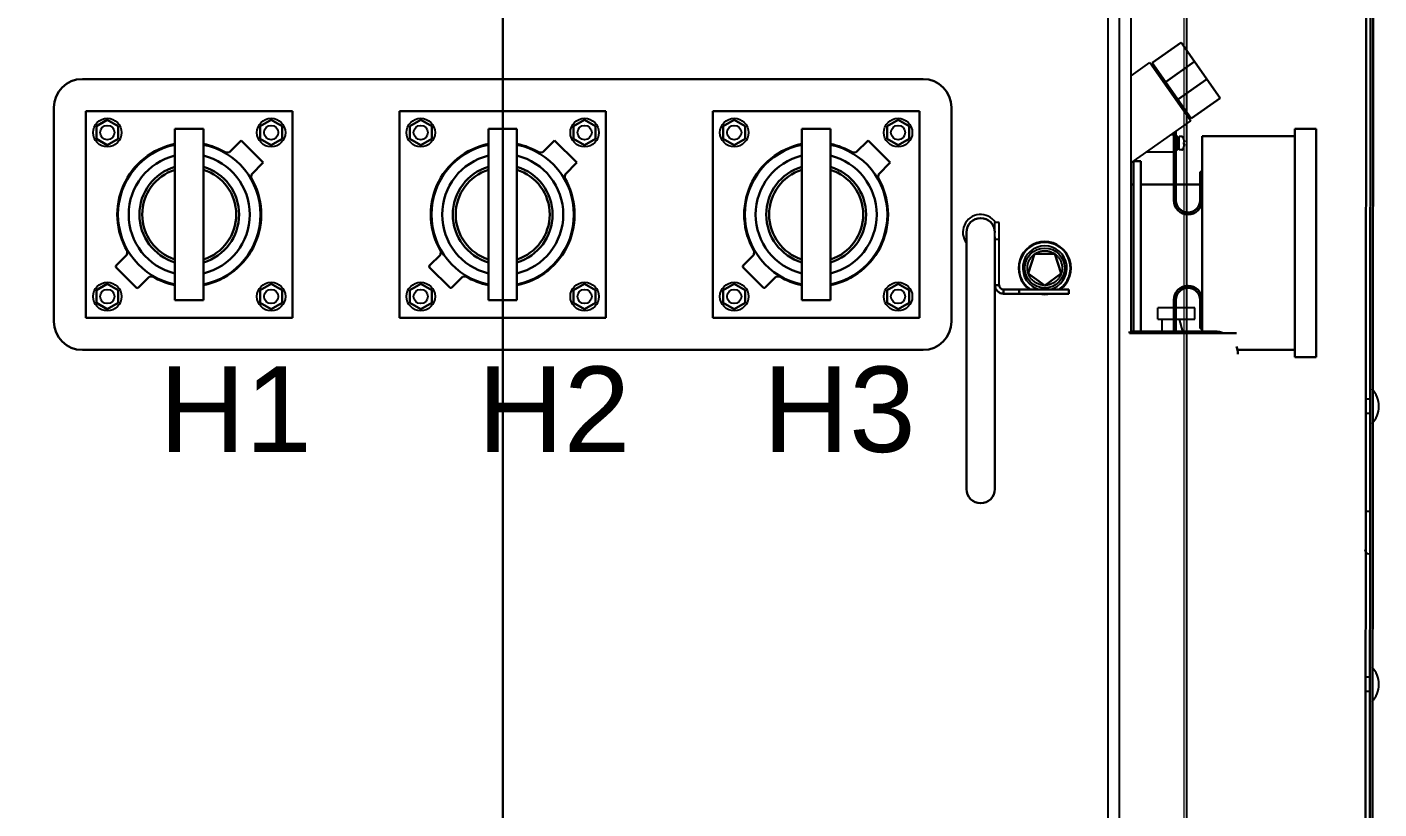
# Model space of a CAD drawing. Extents: x 54056 to 359947, y -41534 to 373650.
# Drawn here: x 83419 to 84368, y -36194 to -35646 of the extents above; entities that cross this region are included whole.
import ezdxf

# ---------------------------------------------------------------- set-up
doc = ezdxf.new("R2010")
doc.units = 0
doc.header["$LTSCALE"] = 3
doc.header["$MEASUREMENT"] = 0
doc.linetypes.add('CENTER', pattern=[50.8, 31.75, -6.35, 6.35, -6.35])
doc.linetypes.add('HIDDEN', pattern=[0.2, 0.1, -0.1])
doc.layers.get('0').update_dxf_attribs({"linetype": 'CONTINUOUS', "lineweight": 30})
for name, color, linetype in [('02___PRT_ALL_AXES', 7, 'CONTINUOUS'), ('03___PRT_ALL_CURVES', 7, 'CONTINUOUS'), ('CHAMFER', 7, 'CONTINUOUS'), ('DEFAULT_2', 8, 'HIDDEN'), ('HOLES', 7, 'CONTINUOUS'), ('ROUNDS', 7, 'CONTINUOUS')]:
    doc.layers.add(name, color=color, linetype=linetype)
doc.layers.add('DIM', color=4, linetype='CONTINUOUS', lineweight=20)
doc.styles.add('Note Text (ANSI)', font='arial.ttf')

msp = doc.modelspace()

# ---------------------------------------------------------------- linework, layer by layer
at = {"color": 1, "linetype": 'ByBlock', "lineweight": 30}
msp.add_line((83753.145, -34990.94), (83753.145, -37474.053), dxfattribs=at)
at = {"color": 3, "linetype": 'Continuous'}
for p, q in [((84359.291, -35464.953), (84357.946, -37222.153)), ((84360.946, -37222.153), (84362.291, -35464.953)), ((84150.595, -35832.653), (84104.595, -35832.653))]:
    msp.add_line(p, q, dxfattribs=at)
at = {"color": 7, "linetype": 'Continuous'}
for p, q in [((84362.96, -37222.153), (84364.215, -35464.953)), ((84208.931, -35670.815), (84229.41, -35656.476)), ((84229.41, -35656.476), (84256.768, -35695.547)), ((84208.931, -35670.815), (84236.289, -35709.886)), ((84218.308, -35684.207), (84238.787, -35669.868)), ((84048.145, -35682.153), (83458.145, -35682.153)), ((84226.912, -35696.494), (84247.391, -35682.155)), ((83438.145, -35702.153), (83438.145, -35852.153)), ((84068.145, -35852.153), (84068.145, -35702.153)), ((84236.289, -35709.886), (84256.768, -35695.547)), ((83467.951, -35715.21), (83475.645, -35710.768)), ((83475.645, -35710.768), (83483.34, -35715.21)), ((83582.951, -35715.21), (83590.645, -35710.768)), ((83590.645, -35710.768), (83598.34, -35715.21)), ((83687.951, -35715.21), (83695.645, -35710.768)), ((83695.645, -35710.768), (83703.34, -35715.21)), ((83802.951, -35715.21), (83810.645, -35710.768)), ((83810.645, -35710.768), (83818.34, -35715.21)), ((83907.951, -35715.21), (83915.645, -35710.768)), ((83915.645, -35710.768), (83923.34, -35715.21)), ((84022.951, -35715.21), (84030.645, -35710.768)), ((84030.645, -35710.768), (84038.34, -35715.21)), ((83467.951, -35724.095), (83467.951, -35715.21)), ((83483.34, -35715.21), (83483.34, -35724.095)), ((83582.951, -35724.095), (83582.951, -35715.21)), ((83598.34, -35715.21), (83598.34, -35724.095)), ((83687.951, -35724.095), (83687.951, -35715.21)), ((83703.34, -35715.21), (83703.34, -35724.095)), ((83802.951, -35724.095), (83802.951, -35715.21)), ((83818.34, -35715.21), (83818.34, -35724.095)), ((83907.951, -35724.095), (83907.951, -35715.21)), ((83923.34, -35715.21), (83923.34, -35724.095)), ((84022.951, -35724.095), (84022.951, -35715.21)), ((84038.34, -35715.21), (84038.34, -35724.095)), ((84224.145, -35767.116), (84224.145, -35719.795)), ((84225.645, -35767.116), (84225.645, -35718.745)), ((84244.145, -35722.116), (84244.145, -35859.116)), ((84244.145, -35722.116), (84309.145, -35722.116)), ((84309.145, -35717.116), (84309.145, -35877.116)), ((84309.145, -35717.116), (84324.145, -35717.116)), ((84324.145, -35717.116), (84324.145, -35877.116)), ((83475.645, -35728.538), (83467.951, -35724.095)), ((83483.34, -35724.095), (83475.645, -35728.538)), ((83590.645, -35728.538), (83582.951, -35724.095)), ((83598.34, -35724.095), (83590.645, -35728.538)), ((83695.645, -35728.538), (83687.951, -35724.095)), ((83703.34, -35724.095), (83695.645, -35728.538)), ((83810.645, -35728.538), (83802.951, -35724.095)), ((83818.34, -35724.095), (83810.645, -35728.538)), ((83915.645, -35728.538), (83907.951, -35724.095)), ((83923.34, -35724.095), (83915.645, -35728.538)), ((84030.645, -35728.538), (84022.951, -35724.095)), ((84038.34, -35724.095), (84030.645, -35728.538)), ((84231.288, -35724.827), (84231.308, -35724.818)), ((84231.288, -35726.53), (84231.597, -35726.497)), ((84231.597, -35727.736), (84231.288, -35727.703)), ((84231.308, -35729.415), (84231.288, -35729.406)), ((84195.945, -35859.116), (84195.945, -35739.616)), ((84200.945, -35739.616), (84195.945, -35739.616)), ((84200.945, -35739.616), (84200.945, -35859.116)), ((84224.145, -35747.116), (84225.645, -35747.116)), ((84242.645, -35767.116), (84242.645, -35747.116)), ((84242.645, -35747.116), (84244.145, -35747.116)), ((84195.945, -35756.116), (84194.145, -35756.116)), ((84224.145, -35756.116), (84200.945, -35756.116)), ((84242.645, -35756.116), (84225.645, -35756.116)), ((84078.595, -35969.653), (84078.595, -35789.653)), ((84098.595, -35969.653), (84098.595, -35792.751)), ((84122.029, -35818.411), (84126.447, -35804.814)), ((84126.447, -35804.814), (84140.744, -35804.814)), ((84140.744, -35804.814), (84145.161, -35818.411)), ((83467.951, -35830.21), (83475.645, -35825.768)), ((83475.645, -35825.768), (83483.34, -35830.21)), ((83582.951, -35830.21), (83590.645, -35825.768)), ((83590.645, -35825.768), (83598.34, -35830.21)), ((83687.951, -35830.21), (83695.645, -35825.768)), ((83695.645, -35825.768), (83703.34, -35830.21)), ((83802.951, -35830.21), (83810.645, -35825.768)), ((83810.645, -35825.768), (83818.34, -35830.21)), ((83907.951, -35830.21), (83915.645, -35825.768)), ((83915.645, -35825.768), (83923.34, -35830.21)), ((84022.951, -35830.21), (84030.645, -35825.768)), ((84030.645, -35825.768), (84038.34, -35830.21)), ((84098.595, -35826.653), (84101.595, -35826.653)), ((84133.595, -35826.814), (84122.029, -35818.411)), ((84145.161, -35818.411), (84133.595, -35826.814)), ((83467.951, -35839.095), (83467.951, -35830.21)), ((83483.34, -35830.21), (83483.34, -35839.095)), ((83582.951, -35839.095), (83582.951, -35830.21)), ((83598.34, -35830.21), (83598.34, -35839.095)), ((83687.951, -35839.095), (83687.951, -35830.21)), ((83703.34, -35830.21), (83703.34, -35839.095)), ((83802.951, -35839.095), (83802.951, -35830.21)), ((83818.34, -35830.21), (83818.34, -35839.095)), ((83907.951, -35839.095), (83907.951, -35830.21)), ((83923.34, -35830.21), (83923.34, -35839.095)), ((84022.951, -35839.095), (84022.951, -35830.21)), ((84038.34, -35830.21), (84038.34, -35839.095)), ((84150.595, -35829.653), (84104.595, -35829.653)), ((84104.595, -35832.653), (84104.595, -35829.653)), ((84115.595, -35832.653), (84115.595, -35829.653)), ((84150.595, -35832.653), (84150.595, -35829.653)), ((84224.145, -35837.116), (84224.145, -35859.116)), ((84225.645, -35837.116), (84225.645, -35859.116)), ((84242.645, -35857.116), (84242.645, -35837.116)), ((83475.645, -35843.538), (83467.951, -35839.095)), ((83483.34, -35839.095), (83475.645, -35843.538)), ((83590.645, -35843.538), (83582.951, -35839.095)), ((83598.34, -35839.095), (83590.645, -35843.538)), ((83695.645, -35843.538), (83687.951, -35839.095)), ((83703.34, -35839.095), (83695.645, -35843.538)), ((83810.645, -35843.538), (83802.951, -35839.095)), ((83818.34, -35839.095), (83810.645, -35843.538)), ((83915.645, -35843.538), (83907.951, -35839.095)), ((83923.34, -35839.095), (83915.645, -35843.538)), ((84030.645, -35843.538), (84022.951, -35839.095)), ((84038.34, -35839.095), (84030.645, -35843.538)), ((84193.145, -35860.284), (84193.145, -35859.116)), ((84268.145, -35860.284), (84193.145, -35860.284)), ((84194.145, -35860.284), (84194.145, -35859.116)), ((84194.145, -35859.116), (84253.145, -35859.116)), ((84244.145, -35857.116), (84242.645, -35857.116)), ((83458.145, -35872.153), (84048.145, -35872.153)), ((84268.85, -35872.116), (84309.145, -35872.116)), ((84309.145, -35877.116), (84324.145, -35877.116))]:
    msp.add_line(p, q, dxfattribs=at)
at = {"color": 6, "linetype": 'Continuous'}
for p, q in [((83460.645, -35704.653), (83460.645, -35849.653)), ((83605.645, -35704.653), (83460.645, -35704.653)), ((83605.645, -35849.653), (83605.645, -35704.653)), ((83680.645, -35704.653), (83680.645, -35849.653)), ((83825.645, -35704.653), (83680.645, -35704.653)), ((83825.645, -35849.653), (83825.645, -35704.653)), ((83900.645, -35704.653), (83900.645, -35849.653)), ((84045.645, -35704.653), (83900.645, -35704.653)), ((84045.645, -35849.653), (84045.645, -35704.653)), ((83523.145, -35837.153), (83523.145, -35717.153)), ((83523.145, -35717.153), (83543.145, -35717.153)), ((83543.145, -35717.153), (83543.145, -35837.153)), ((83743.145, -35837.153), (83743.145, -35717.153)), ((83743.145, -35717.153), (83763.145, -35717.153)), ((83763.145, -35717.153), (83763.145, -35837.153)), ((83963.145, -35837.153), (83963.145, -35717.153)), ((83963.145, -35717.153), (83983.145, -35717.153)), ((83983.145, -35717.153), (83983.145, -35837.153)), ((83561.334, -35733.408), (83569.561, -35725.18)), ((83569.561, -35725.18), (83585.118, -35740.737)), ((83781.334, -35733.408), (83789.561, -35725.18)), ((83789.561, -35725.18), (83805.118, -35740.737)), ((84001.334, -35733.408), (84009.561, -35725.18)), ((84009.561, -35725.18), (84025.118, -35740.737)), ((83558.9, -35733.714), (83561.334, -35733.408)), ((83585.118, -35740.737), (83576.891, -35748.964)), ((83778.9, -35733.714), (83781.334, -35733.408)), ((83805.118, -35740.737), (83796.891, -35748.964)), ((83998.9, -35733.714), (84001.334, -35733.408)), ((84025.118, -35740.737), (84016.891, -35748.964)), ((83576.891, -35748.964), (83576.584, -35751.398)), ((83796.891, -35748.964), (83796.584, -35751.398)), ((84016.891, -35748.964), (84016.584, -35751.398)), ((83481.88, -35812.862), (83489.4, -35805.342)), ((83489.4, -35805.342), (83489.706, -35802.907)), ((83701.88, -35812.862), (83709.4, -35805.342)), ((83709.4, -35805.342), (83709.706, -35802.907)), ((83921.88, -35812.862), (83929.4, -35805.342)), ((83929.4, -35805.342), (83929.706, -35802.907)), ((83496.022, -35828.418), (83481.88, -35814.276)), ((83716.022, -35828.418), (83701.88, -35814.276)), ((83936.022, -35828.418), (83921.88, -35814.276)), ((83504.957, -35820.898), (83497.436, -35828.418)), ((83507.391, -35820.592), (83504.957, -35820.898)), ((83724.957, -35820.898), (83717.436, -35828.418)), ((83727.391, -35820.592), (83724.957, -35820.898)), ((83944.957, -35820.898), (83937.436, -35828.418)), ((83947.391, -35820.592), (83944.957, -35820.898)), ((83543.145, -35837.153), (83523.145, -35837.153)), ((83763.145, -35837.153), (83743.145, -35837.153)), ((83983.145, -35837.153), (83963.145, -35837.153)), ((83460.645, -35849.653), (83605.645, -35849.653)), ((83680.645, -35849.653), (83825.645, -35849.653)), ((83900.645, -35849.653), (84045.645, -35849.653))]:
    msp.add_line(p, q, dxfattribs=at)
at = {"color": 7, "linetype": 'Continuous'}
for centre, radius, start, end in [((83458.145, -35702.153), 20, 90, 180), ((84048.145, -35702.153), 20, 0, 90), ((83475.645, -35719.653), 7.7, 119.193738, 120.335755), ((83590.645, -35719.653), 7.7, 119.193738, 120.335755), ((83695.645, -35719.653), 7.7, 119.193738, 120.335755), ((83810.645, -35719.653), 7.7, 119.193738, 120.335755), ((83915.645, -35719.653), 7.7, 119.193738, 120.335755), ((84030.645, -35719.653), 7.7, 119.193738, 120.335755), ((83475.645, -35719.653), 7.7, 0.499954, 1.425529), ((83590.645, -35719.653), 7.7, 0.499954, 1.425529), ((83695.645, -35719.653), 7.7, 0.499954, 1.425529), ((83810.645, -35719.653), 7.7, 0.499954, 1.425529), ((83915.645, -35719.653), 7.7, 0.499954, 1.425529), ((84030.645, -35719.653), 7.7, 0.499954, 1.425529), ((84229.825, -35722.866), 0.5, 34.518108, 90), ((84229.825, -35731.366), 0.5, 270, 325.481892), ((84223.588, -35727.115), 8.033, 14.77925, 16.550418), ((84222.616, -35727.116), 8.692, 356.128608, 3.871392), ((84223.588, -35727.118), 8.033, 343.449595, 345.220742), ((84223.569, -35727.118), 8.052, 5.194132, 14.770067), ((84223.569, -35727.114), 8.052, 345.229921, 354.805879), ((84223.58, -35727.116), 8.041, 4.420548, 5.186525), ((84223.58, -35727.116), 8.041, 354.813476, 355.579451), ((84234.145, -35767.116), 10, 180, 0), ((84234.145, -35767.116), 8.5, 180, 0), ((84088.595, -35789.653), 10, 0, 180), ((84104.595, -35826.653), 3, 180, 270), ((84234.145, -35837.116), 10, 0, 180), ((83475.645, -35834.653), 7.7, 119.193738, 120.335755), ((83475.645, -35834.653), 7.7, 0.499954, 1.425529), ((83590.645, -35834.653), 7.7, 119.193738, 120.335755), ((83590.645, -35834.653), 7.7, 0.499954, 1.425529), ((83695.645, -35834.653), 7.7, 119.193738, 120.335755), ((83695.645, -35834.653), 7.7, 0.499954, 1.425529), ((83810.645, -35834.653), 7.7, 119.193738, 120.335755), ((83810.645, -35834.653), 7.7, 0.499954, 1.425529), ((83915.645, -35834.653), 7.7, 119.193738, 120.335755), ((83915.645, -35834.653), 7.7, 0.499954, 1.425529), ((84030.645, -35834.653), 7.7, 119.193738, 120.335755), ((84030.645, -35834.653), 7.7, 0.499954, 1.425529), ((84234.145, -35837.116), 8.5, 0, 180), ((83458.145, -35852.153), 20, 180, 270), ((84048.145, -35852.153), 20, 270, 0), ((84253.145, -35875.116), 16, 68.118452, 90), ((84253.145, -35875.116), 16, 0, 19.814174), ((84088.595, -35969.653), 10, 180, 0)]:
    msp.add_arc(centre, radius, start, end, dxfattribs=at)
at = {"color": 6, "linetype": 'Continuous'}
for centre, radius, start, end in [((83533.145, -35777.153), 50.5, 101.447183, 210.663336), ((83533.145, -35777.153), 50, 101.539673, 258.460327), ((83533.145, -35777.153), 50, 281.539673, 78.460327), ((83533.145, -35777.153), 50.5, 59.336664, 78.563603), ((83753.145, -35777.153), 50.5, 101.447183, 210.663336), ((83753.145, -35777.153), 50, 101.539673, 258.460327), ((83753.145, -35777.153), 50, 281.539673, 78.460327), ((83753.145, -35777.153), 50.5, 59.336664, 78.563603), ((83973.145, -35777.153), 50.5, 101.447183, 210.663336), ((83973.145, -35777.153), 50, 101.539673, 258.460327), ((83973.145, -35777.153), 50, 281.539673, 78.460327), ((83973.145, -35777.153), 50.5, 59.336664, 78.563603), ((83533.145, -35777.153), 42.5, 103.635149, 256.364851), ((83533.145, -35777.153), 42.5, 283.635149, 76.364851), ((83753.145, -35777.153), 42.5, 103.635149, 256.364851), ((83753.145, -35777.153), 42.5, 283.635149, 76.364851), ((83973.145, -35777.153), 42.5, 103.635149, 256.364851), ((83973.145, -35777.153), 42.5, 283.635149, 76.364851), ((83533.145, -35777.153), 35, 106.60155, 253.39845), ((83533.145, -35777.153), 33, 107.640349, 252.359675), ((83533.145, -35777.153), 35, 286.60155, 73.39845), ((83533.145, -35777.153), 33, 287.640349, 72.359675), ((83533.145, -35777.153), 50.5, 281.447183, 30.663336), ((83753.145, -35777.153), 35, 106.60155, 253.39845), ((83753.145, -35777.153), 33, 107.640349, 252.359675), ((83753.145, -35777.153), 35, 286.60155, 73.39845), ((83753.145, -35777.153), 33, 287.640349, 72.359675), ((83753.145, -35777.153), 50.5, 281.447183, 30.663336), ((83973.145, -35777.153), 35, 106.60155, 253.39845), ((83973.145, -35777.153), 33, 107.640349, 252.359675), ((83973.145, -35777.153), 35, 286.60155, 73.39845), ((83973.145, -35777.153), 33, 287.640349, 72.359675), ((83973.145, -35777.153), 50.5, 281.447183, 30.663336), ((83482.587, -35813.569), 1, 135, 225), ((83702.587, -35813.569), 1, 135, 225), ((83922.587, -35813.569), 1, 135, 225), ((83533.145, -35777.153), 50.5, 239.336664, 258.563603), ((83753.145, -35777.153), 50.5, 239.336664, 258.563603), ((83973.145, -35777.153), 50.5, 239.336664, 258.563603), ((83496.729, -35827.711), 1, 225, 315), ((83716.729, -35827.711), 1, 225, 315), ((83936.729, -35827.711), 1, 225, 315)]:
    msp.add_arc(centre, radius, start, end, dxfattribs=at)
at = {"color": 3, "linetype": 'Continuous'}
msp.add_arc((84104.595, -35826.653), 6, 180, 270, dxfattribs=at)
at = {"layer": '02___PRT_ALL_AXES', "color": 7, "linetype": 'Continuous'}
for p, q in [((84194.145, -35679.762), (84207.451, -35670.445)), ((84207.451, -35670.445), (84236.13, -35711.403)), ((84209.991, -35672.329), (84209.172, -35672.903)), ((84194.145, -35740.801), (84236.13, -35711.403)), ((84235.229, -35708.372), (84234.41, -35708.945)), ((84222.258, -35721.116), (84224.145, -35721.116)), ((84226.645, -35722.116), (84225.645, -35722.116)), ((84226.645, -35732.116), (84226.645, -35722.116)), ((84227.945, -35723.266), (84226.645, -35723.266)), ((84227.945, -35731.866), (84227.945, -35722.366)), ((84229.825, -35722.366), (84227.945, -35722.366)), ((84226.645, -35732.116), (84225.645, -35732.116)), ((84227.945, -35730.966), (84226.645, -35730.966)), ((84229.825, -35731.866), (84227.945, -35731.866)), ((84205.12, -35733.116), (84224.145, -35733.116)), ((84212.945, -35850.616), (84212.945, -35842.616)), ((84224.145, -35842.616), (84212.945, -35842.616)), ((84238.945, -35842.616), (84225.645, -35842.616)), ((84238.945, -35850.616), (84238.945, -35842.616)), ((84212.945, -35850.616), (84224.145, -35850.616)), ((84215.945, -35859.116), (84215.945, -35850.616)), ((84225.645, -35850.616), (84238.945, -35850.616)), ((84230.418, -35859.116), (84228.056, -35850.616)), ((84361.145, -35906.653), (84358.145, -35906.653)), ((84361.145, -35916.653), (84358.145, -35916.653)), ((84361.145, -36101.653), (84358.145, -36101.653)), ((84361.145, -36111.653), (84358.145, -36111.653))]:
    msp.add_line(p, q, dxfattribs=at)
for centre, radius in [((83475.645, -35719.653), 10), ((83590.645, -35719.653), 10), ((83695.645, -35719.653), 10), ((83810.645, -35719.653), 10), ((83915.645, -35719.653), 10), ((84030.645, -35719.653), 10), ((83475.645, -35719.653), 5), ((83590.645, -35719.653), 5), ((83695.645, -35719.653), 5), ((83810.645, -35719.653), 5), ((83915.645, -35719.653), 5), ((84030.645, -35719.653), 5), ((84133.595, -35814.653), 14), ((83475.645, -35834.653), 10), ((83590.645, -35834.653), 10), ((83695.645, -35834.653), 10), ((83810.645, -35834.653), 10), ((83915.645, -35834.653), 10), ((84030.645, -35834.653), 10), ((83475.645, -35834.653), 5), ((83590.645, -35834.653), 5), ((83695.645, -35834.653), 5), ((83810.645, -35834.653), 5), ((83915.645, -35834.653), 5), ((84030.645, -35834.653), 5)]:
    msp.add_circle(centre, radius, dxfattribs=at)
for centre, radius, start, end in [((84223.645, -35727.116), 8, 16.699068, 34.518108), ((84223.645, -35727.116), 8, 325.481892, 343.300932), ((84351.245, -35911.653), 16.9, 314.76027, 45.23973), ((84351.245, -36106.653), 16.9, 314.76027, 45.23973)]:
    msp.add_arc(centre, radius, start, end, dxfattribs=at)
at = {"layer": '03___PRT_ALL_CURVES', "color": 2, "linetype": 'CENTER'}
msp.add_circle((84133.595, -35814.653), 12.161, dxfattribs=at)
at = {"layer": 'CHAMFER', "color": 3, "linetype": 'Continuous'}
for p, q in [((84178.145, -35785.08), (84178.145, -35239.153)), ((84186.145, -35859.116), (84186.145, -35512.116)), ((84178.145, -36399.153), (84178.145, -35772.153)), ((84098.595, -35792.751), (84098.595, -35782.653))]:
    msp.add_line(p, q, dxfattribs=at)
at = {"layer": 'CHAMFER', "color": 7, "linetype": 'Continuous'}
for p, q in [((84186.145, -35785.08), (84186.145, -35239.153)), ((84194.145, -35859.116), (84194.145, -35512.116)), ((84186.145, -36399.153), (84186.145, -35772.153)), ((84101.595, -35782.653), (84098.595, -35782.653)), ((84101.595, -35826.653), (84101.595, -35782.653)), ((84101.595, -35794.653), (84098.595, -35794.653))]:
    msp.add_line(p, q, dxfattribs=at)
for centre, radius, start, end in [((84088.595, -35789.653), 12.5, 34.130964, 216.796318), ((84133.595, -35814.653), 18.5, 305.640305, 234.359695), ((84133.595, -35814.653), 18, 303.483214, 236.516787), ((84133.595, -35814.653), 18.5, 257.272898, 282.727102)]:
    msp.add_arc(centre, radius, start, end, dxfattribs=at)
at = {"layer": 'DEFAULT_2', "color": 8, "linetype": 'HIDDEN'}
msp.add_line((84230.145, -35829.116), (84226.645, -35832.616), dxfattribs=at)
at = {"layer": 'DIM', "color": 2}
msp.add_lwpolyline([(83275.145, -35457.153), (84231.145, -35457.153), (84231.145, -36373.153), (83275.145, -36373.153)], close=True, dxfattribs=at)
at = {"layer": 'HOLES', "color": 7, "linetype": 'Continuous'}
msp.add_arc((84133.595, -35814.653), 15.5, 284.00856, 255.99144, dxfattribs=at)
at = {"layer": 'ROUNDS', "color": 7, "linetype": 'Continuous'}
msp.add_line((84358.145, -35985.153), (84361.145, -35985.153), dxfattribs=at)
msp.add_lwpolyline([(83273.145, -35455.153), (84233.145, -35455.153), (84233.145, -36375.153), (83273.145, -36375.153)], close=True, dxfattribs=at)
msp.add_arc((84361.145, -36012.153), 3, 180, 270, dxfattribs=at)

# ---------------------------------------------------------------- texts
at = {"layer": 'DIM', "color": 3, "insert": (83511.961, -35883.683), "char_height": 60, "width": 637.35791, "attachment_point": 1, "style": 'Note Text (ANSI)'}
msp.add_mtext('H1     H2    H3', dxfattribs=at)

doc.saveas('drawing.dxf')
